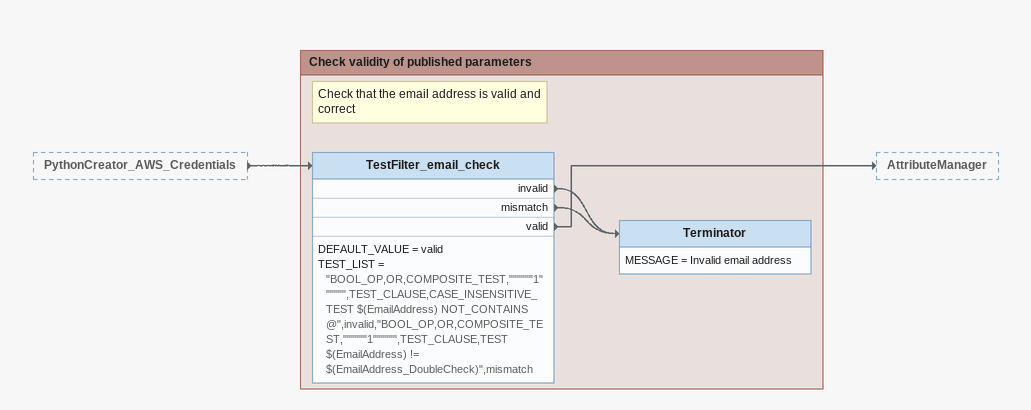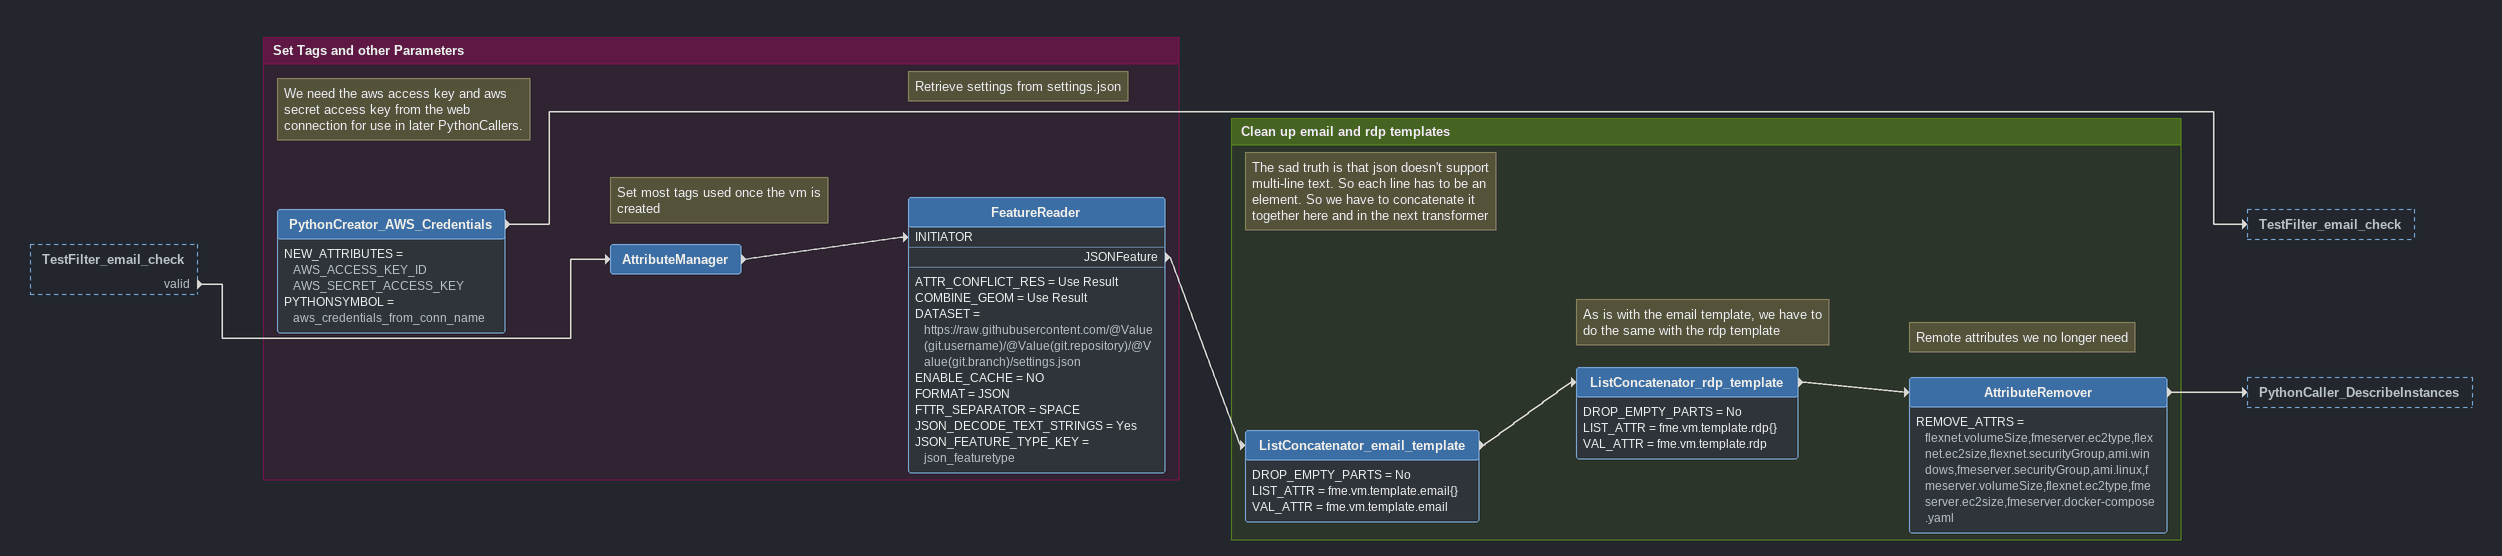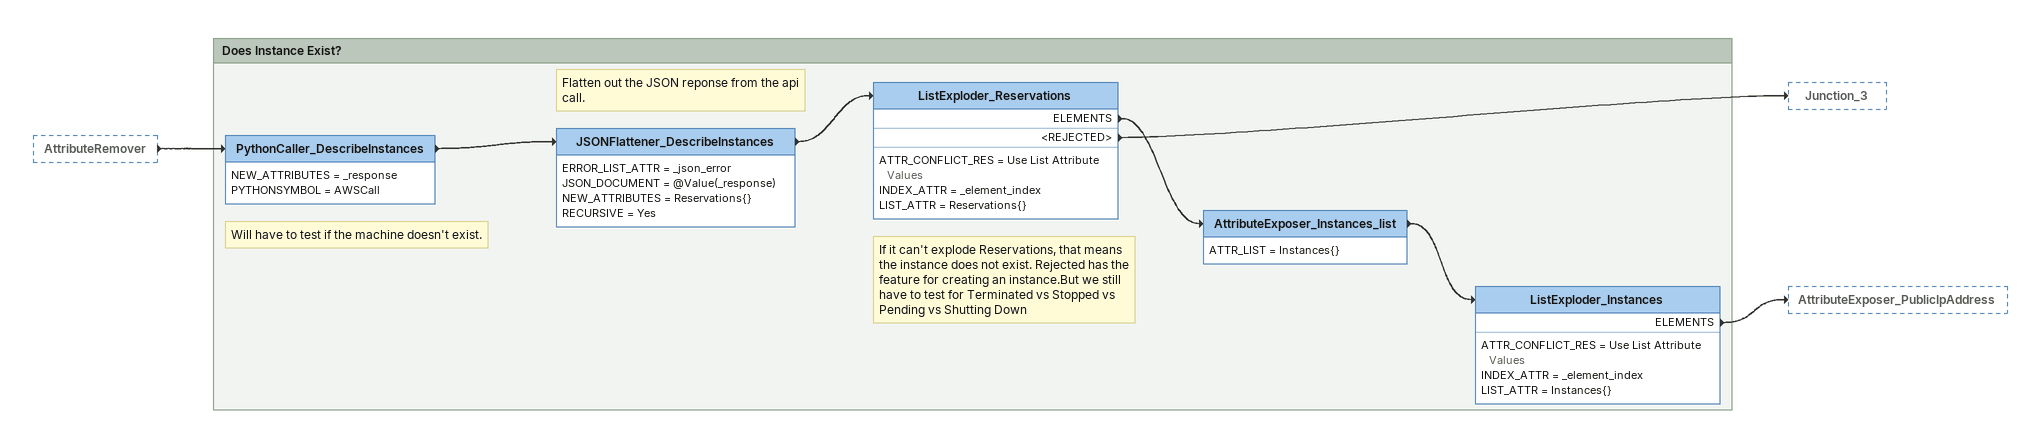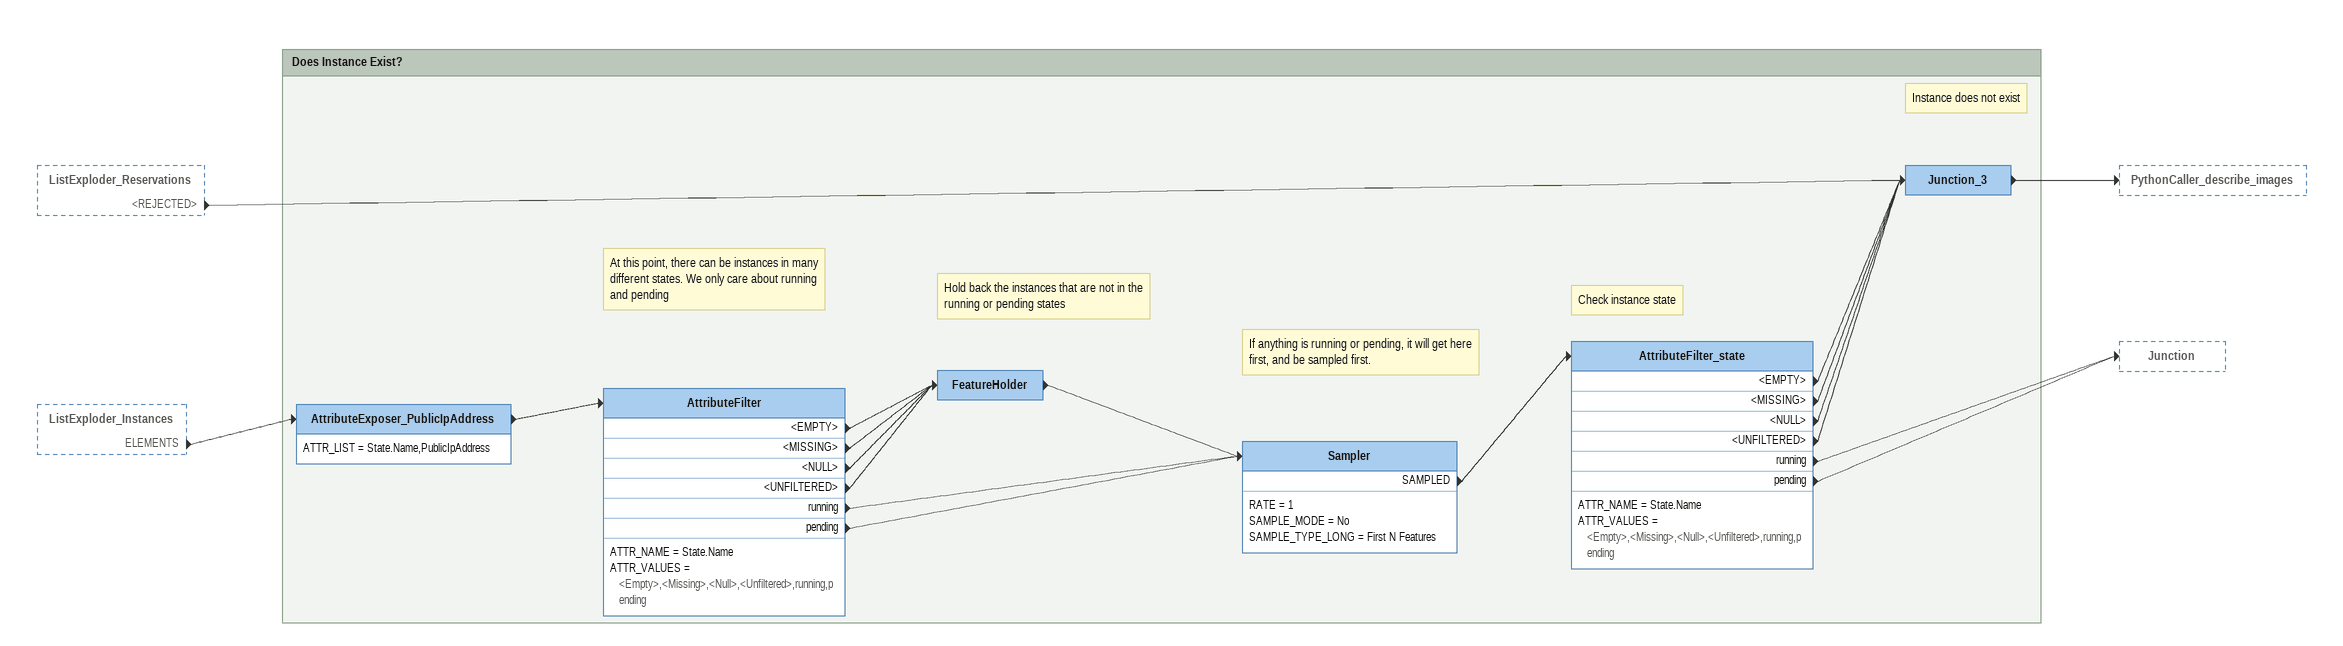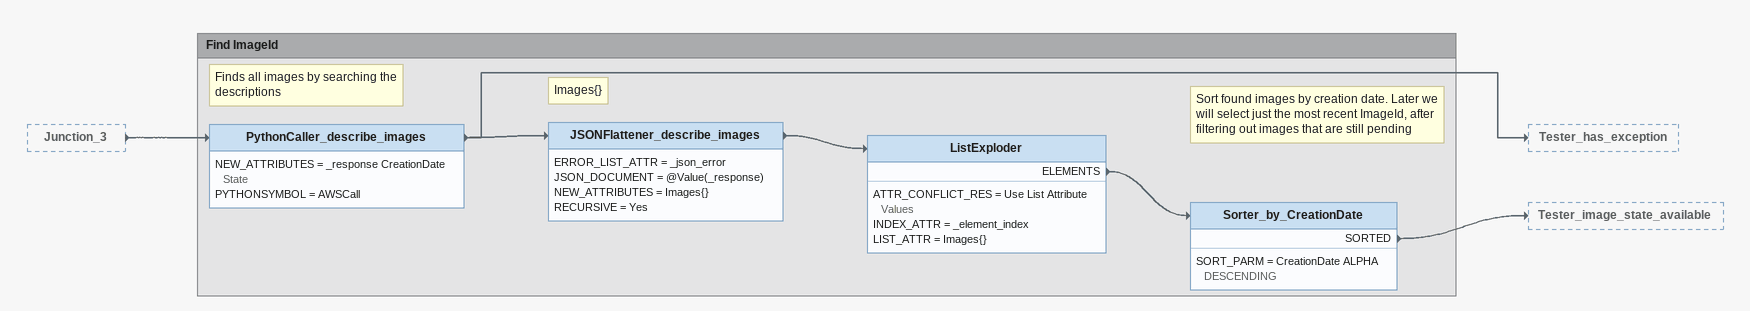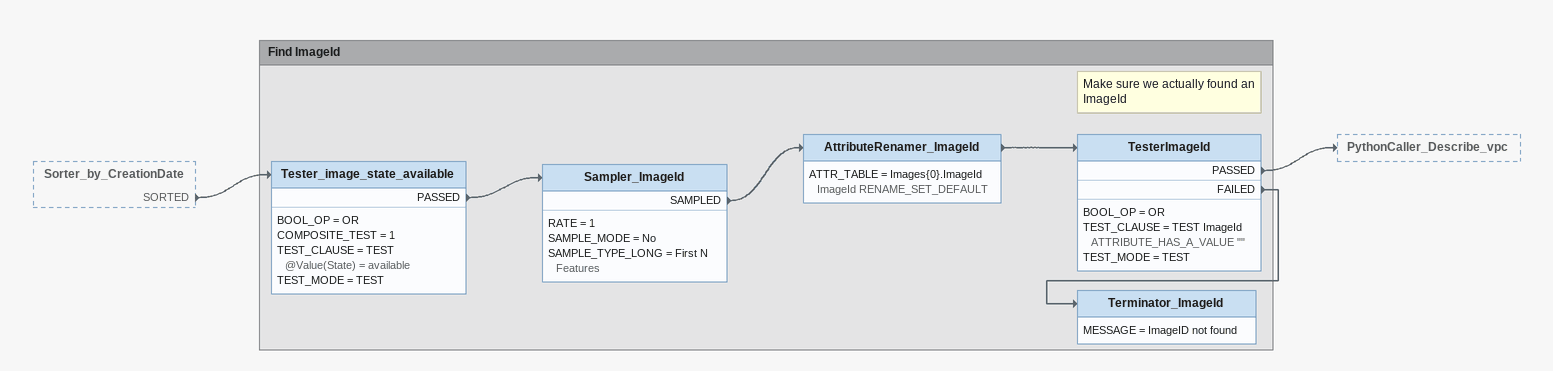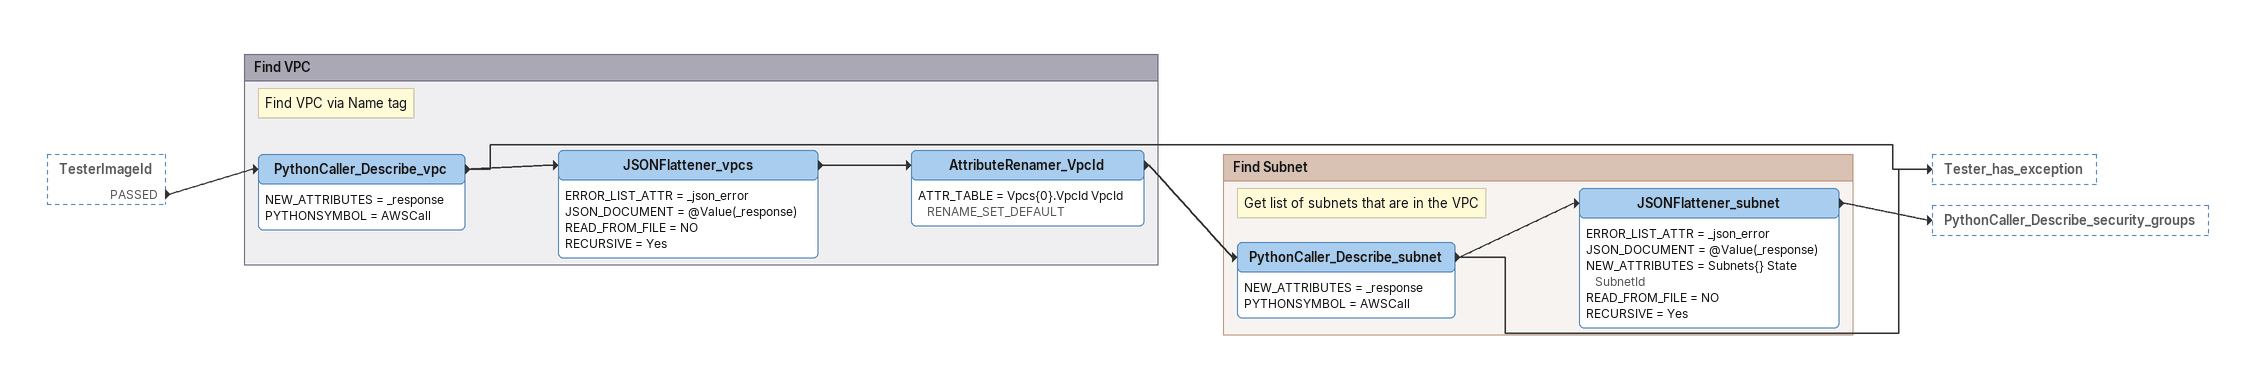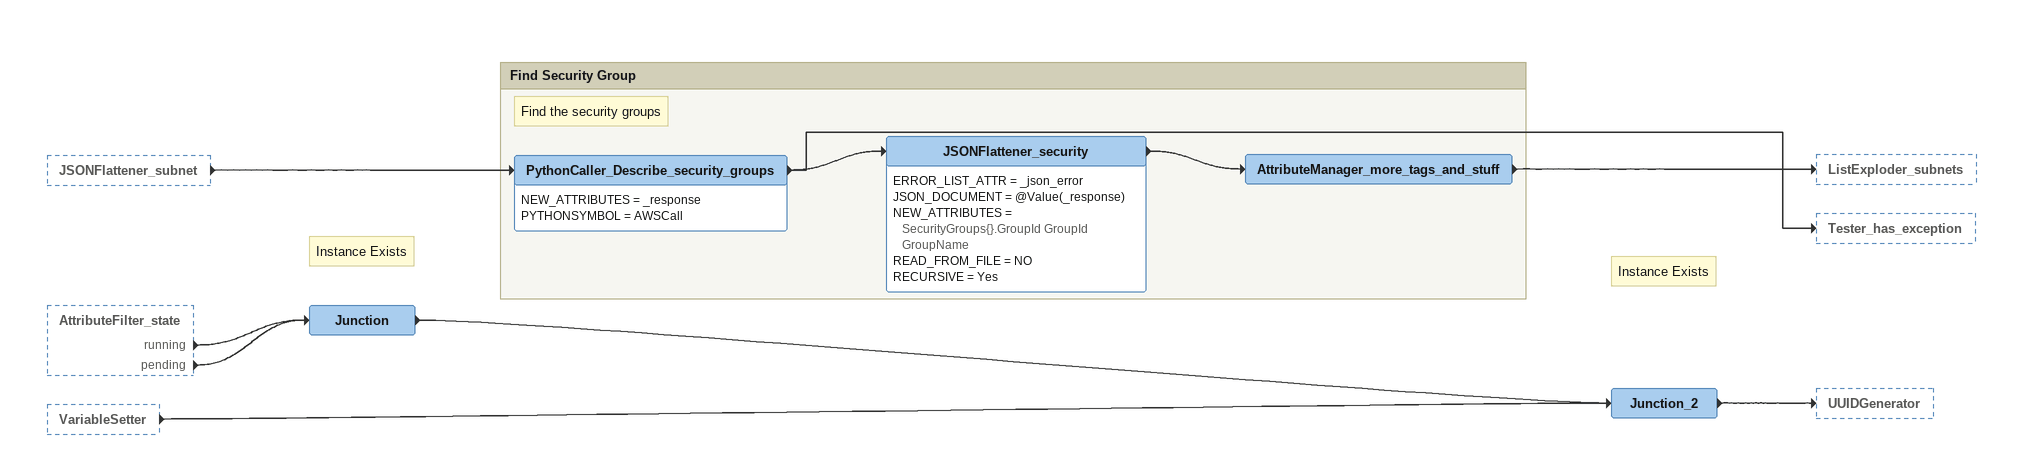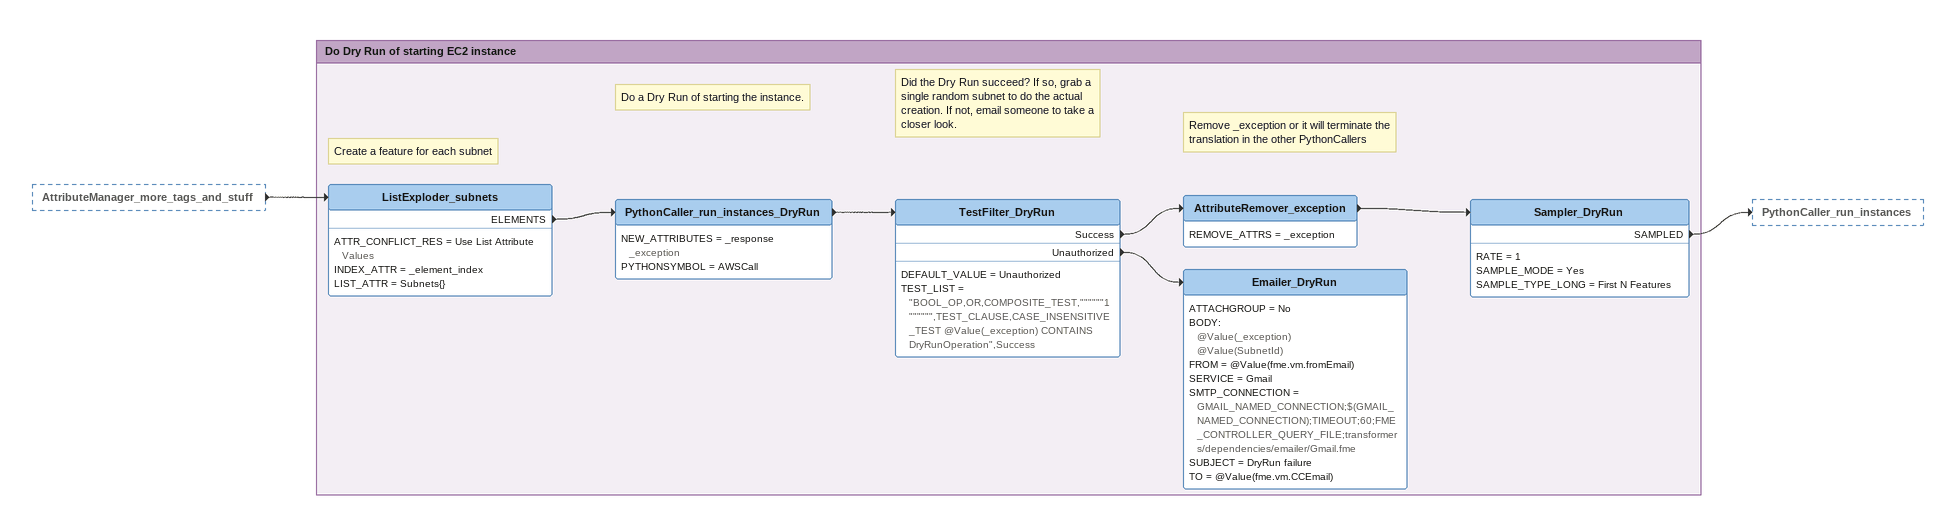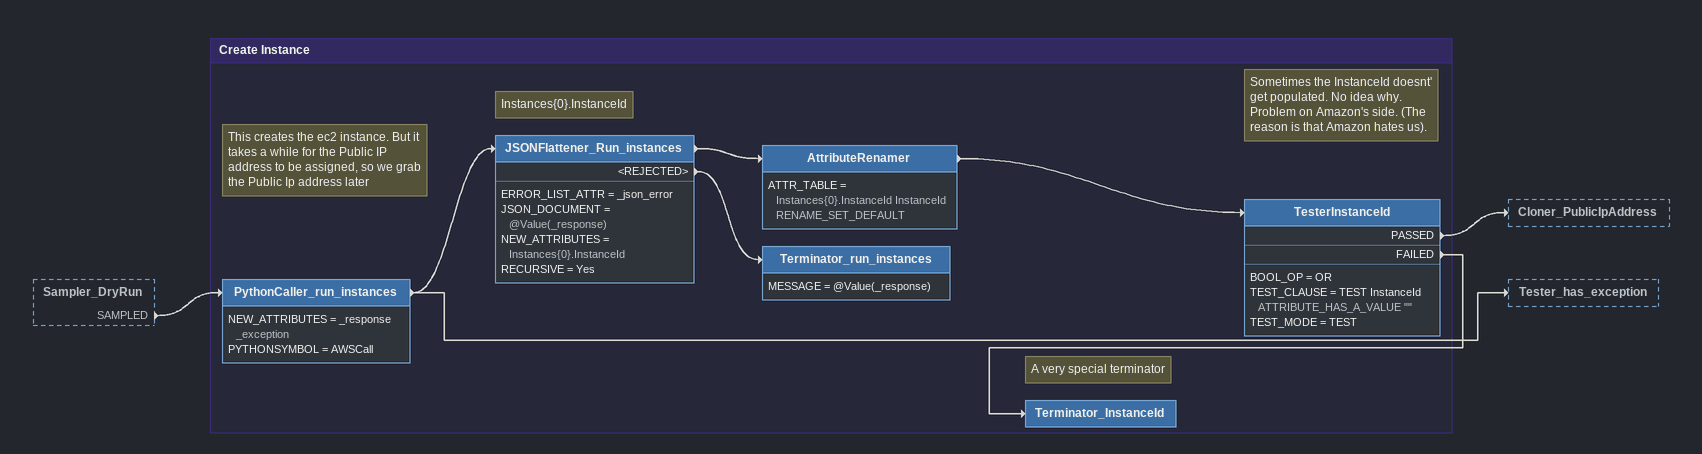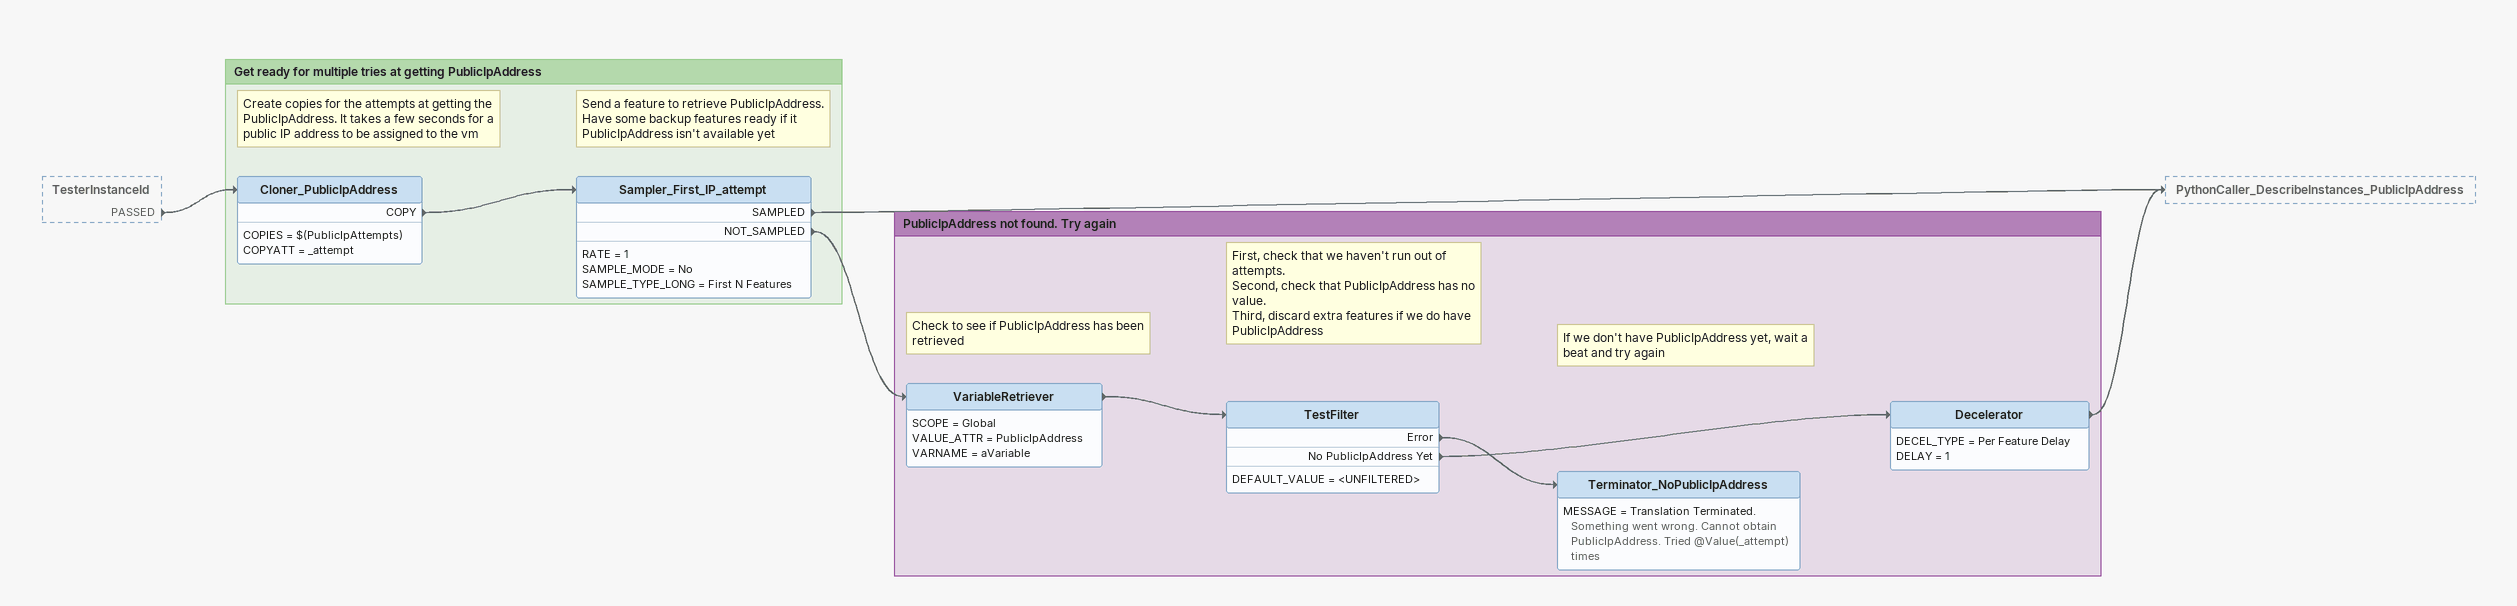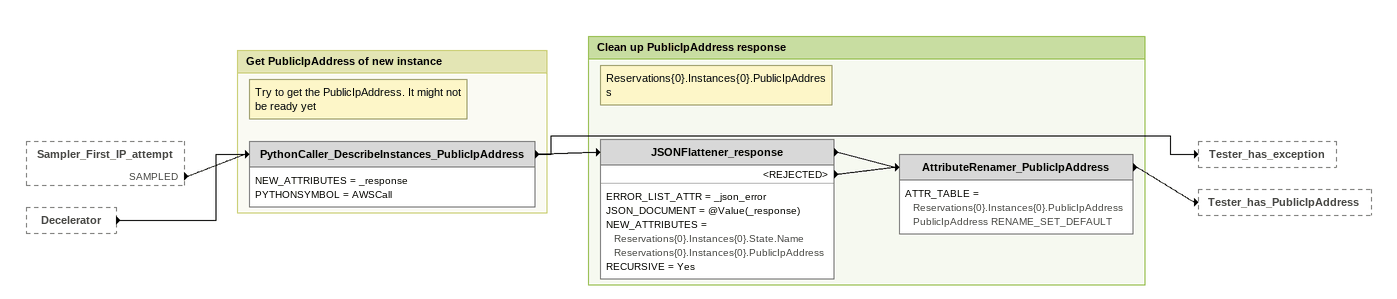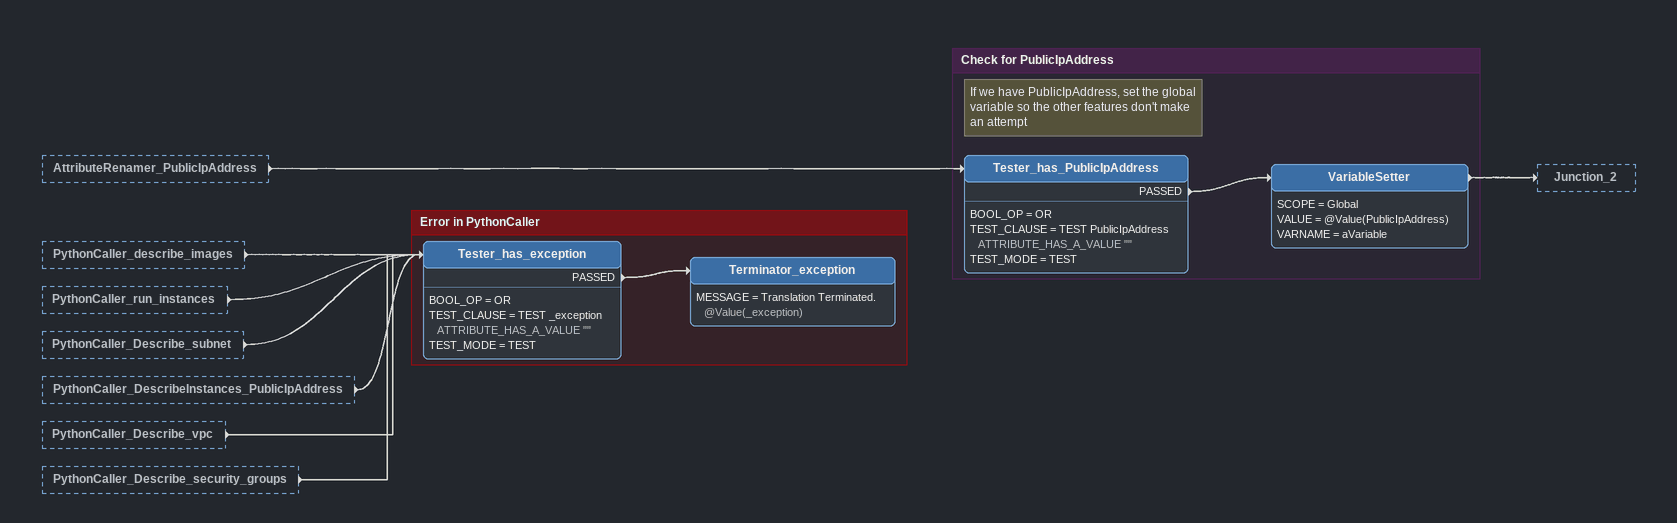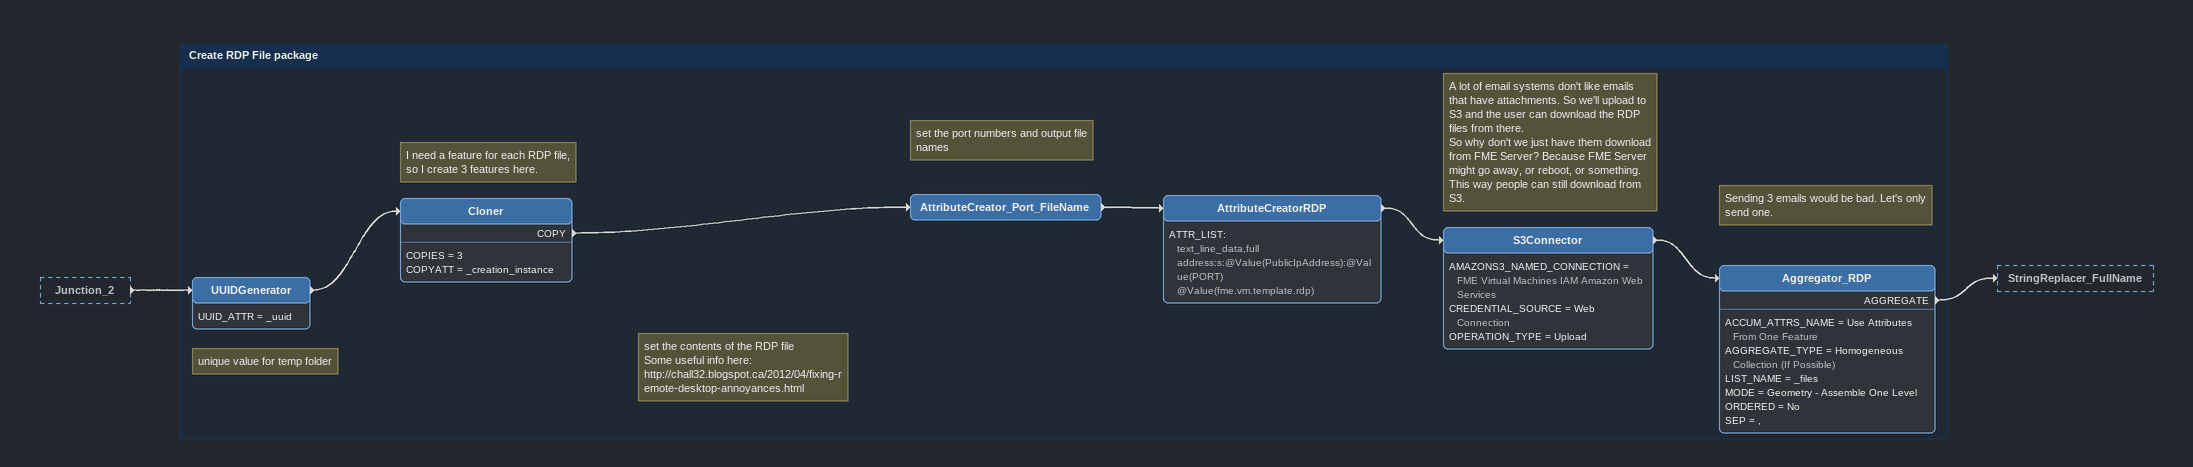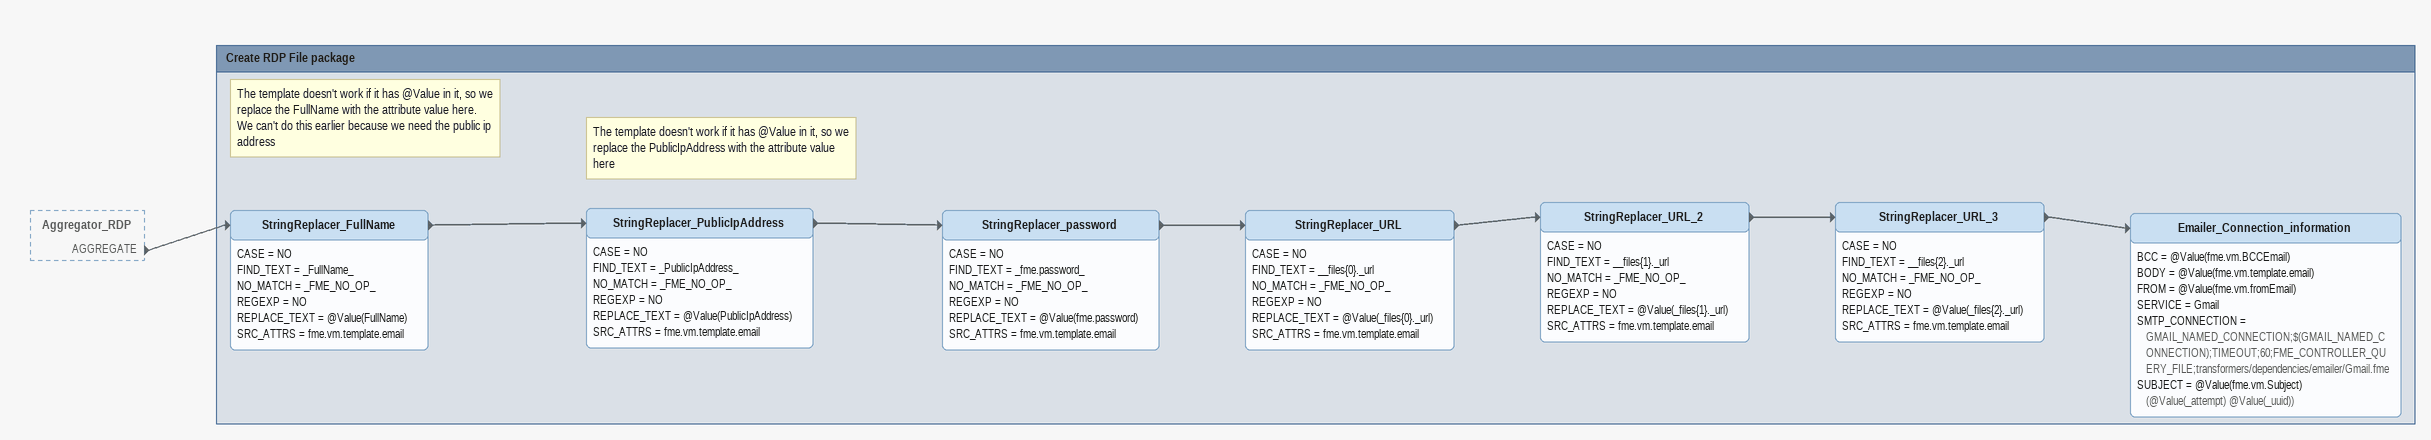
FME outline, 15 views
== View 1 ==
PythonCreator_AWS_Credentials [outside]
    -> TestFilter_email_check

Bookmark: Check validity of published parameters
Note: Check that the email address is valid and correct
TestFilter_email_check
    DEFAULT_VALUE = valid
    TEST_LIST = "BOOL_OP,OR,COMPOSITE_TEST,""""""1"""""",TEST_CLAUSE,CASE_INSENSITIVE_TEST $(EmailAddress) NOT_CONTAINS @",invalid,"BOOL_OP,OR,COMPOSITE_TEST,""""""1"""""",TEST_CLAUSE,TEST $(EmailAddress) != $(EmailAddress_DoubleCheck)",mismatch
    invalid -> Terminator
    mismatch -> Terminator
    valid -> AttributeManager
Terminator
    MESSAGE = Invalid email address

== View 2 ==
TestFilter_email_check [outside]
    valid -> AttributeManager

Bookmark: Set Tags and other Parameters
Note: We need the aws access key and aws secret access key from the web connection for use in later PythonCallers.
PythonCreator_AWS_Credentials
    NEW_ATTRIBUTES = AWS_ACCESS_KEY_ID AWS_SECRET_ACCESS_KEY
    PYTHONSYMBOL = aws_credentials_from_conn_name
    -> TestFilter_email_check
Note: Set most tags used once the vm is created
AttributeManager
    -> FeatureReader [INITIATOR]
Note: Retrieve settings from settings.json
FeatureReader
    ATTR_CONFLICT_RES = Use Result
    COMBINE_GEOM = Use Result
    DATASET = https://raw.githubusercontent.com/@Value(git.username)/@Value(git.repository)/@Value(git.branch)/settings.json
    ENABLE_CACHE = NO
    FORMAT = JSON
    FTTR_SEPARATOR = SPACE
    JSON_DECODE_TEXT_STRINGS = Yes
    JSON_FEATURE_TYPE_KEY = json_featuretype
    JSONFeature -> ListConcatenator_email_template

Bookmark: Clean up email and rdp templates
Note: The sad truth is that json doesn't support multi-line text. So each line has to be an element. So we have to concatenate it together here and in the next transformer
ListConcatenator_email_template
    DROP_EMPTY_PARTS = No
    LIST_ATTR = fme.vm.template.email{}
    VAL_ATTR = fme.vm.template.email
    -> ListConcatenator_rdp_template
Note: As is with the email template, we have to do the same with the rdp template
ListConcatenator_rdp_template
    DROP_EMPTY_PARTS = No
    LIST_ATTR = fme.vm.template.rdp{}
    VAL_ATTR = fme.vm.template.rdp
    -> AttributeRemover
Note: Remote attributes we no longer need
AttributeRemover
    REMOVE_ATTRS = flexnet.volumeSize,fmeserver.ec2type,flexnet.ec2size,flexnet.securityGroup,ami.windows,fmeserver.securityGroup,ami.linux,fmeserver.volumeSize,flexnet.ec2type,fmeserver.ec2size,fmeserver.docker-compose.yaml
    -> PythonCaller_DescribeInstances

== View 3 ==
AttributeRemover [outside]
    -> PythonCaller_DescribeInstances

Bookmark: Does Instance Exist?
Note: Will have to test if the machine doesn't exist.
PythonCaller_DescribeInstances
    NEW_ATTRIBUTES = _response
    PYTHONSYMBOL = AWSCall
    -> JSONFlattener_DescribeInstances
Note: Flatten out the JSON reponse from the api call.
JSONFlattener_DescribeInstances
    ERROR_LIST_ATTR = _json_error
    JSON_DOCUMENT = @Value(_response)
    NEW_ATTRIBUTES = Reservations{}
    RECURSIVE = Yes
    -> ListExploder_Reservations
Note: If it can't explode Reservations, that means the instance does not exist. Rejected has the feature for creating an instance.But we still have to test for Terminated vs Stopped vs Pending vs Shutting Down
ListExploder_Reservations
    ATTR_CONFLICT_RES = Use List Attribute Values
    INDEX_ATTR = _element_index
    LIST_ATTR = Reservations{}
    ELEMENTS -> AttributeExposer_Instances_list
    <REJECTED> -> Junction_3
AttributeExposer_Instances_list
    ATTR_LIST = Instances{}
    -> ListExploder_Instances
ListExploder_Instances
    ATTR_CONFLICT_RES = Use List Attribute Values
    INDEX_ATTR = _element_index
    LIST_ATTR = Instances{}
    ELEMENTS -> AttributeExposer_PublicIpAddress

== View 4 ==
ListExploder_Reservations [outside]
    <REJECTED> -> Junction_3
ListExploder_Instances [outside]
    ELEMENTS -> AttributeExposer_PublicIpAddress

Bookmark: Does Instance Exist?
AttributeExposer_PublicIpAddress
    ATTR_LIST = State.Name,PublicIpAddress
    -> AttributeFilter
Note: At this point, there can be instances in many different states. We only care about running and pending
AttributeFilter
    ATTR_NAME = State.Name
    ATTR_VALUES = <Empty>,<Missing>,<Null>,<Unfiltered>,running,pending
    <EMPTY> -> FeatureHolder
    <MISSING> -> FeatureHolder
    <NULL> -> FeatureHolder
    <UNFILTERED> -> FeatureHolder
    running -> Sampler
    pending -> Sampler
Note: Hold back the instances that are not in the running or pending states
FeatureHolder
    -> Sampler
Note: If anything is running or pending, it will get here first, and be sampled first.
Sampler
    RATE = 1
    SAMPLE_MODE = No
    SAMPLE_TYPE_LONG = First N Features
    SAMPLED -> AttributeFilter_state
Note: Check instance state
AttributeFilter_state
    ATTR_NAME = State.Name
    ATTR_VALUES = <Empty>,<Missing>,<Null>,<Unfiltered>,running,pending
    <EMPTY> -> Junction_3
    <MISSING> -> Junction_3
    <NULL> -> Junction_3
    <UNFILTERED> -> Junction_3
    running -> Junction
    pending -> Junction
Note: Instance does not exist
Junction_3
    -> PythonCaller_describe_images

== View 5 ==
Junction_3 [outside]
    -> PythonCaller_describe_images

Bookmark: Find ImageId
Note: Finds all images by searching the descriptions
PythonCaller_describe_images
    NEW_ATTRIBUTES = _response CreationDate State
    PYTHONSYMBOL = AWSCall
    -> JSONFlattener_describe_images
    -> Tester_has_exception
Note: Images{}
JSONFlattener_describe_images
    ERROR_LIST_ATTR = _json_error
    JSON_DOCUMENT = @Value(_response)
    NEW_ATTRIBUTES = Images{}
    RECURSIVE = Yes
    -> ListExploder
ListExploder
    ATTR_CONFLICT_RES = Use List Attribute Values
    INDEX_ATTR = _element_index
    LIST_ATTR = Images{}
    ELEMENTS -> Sorter_by_CreationDate
Note: Sort found images by creation date. Later we will select just the most recent ImageId, after filtering out images that are still pending
Sorter_by_CreationDate
    SORT_PARM = CreationDate ALPHA DESCENDING
    SORTED -> Tester_image_state_available

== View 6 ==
Sorter_by_CreationDate [outside]
    SORTED -> Tester_image_state_available

Bookmark: Find ImageId
Tester_image_state_available
    BOOL_OP = OR
    COMPOSITE_TEST = 1
    TEST_CLAUSE = TEST @Value(State) = available
    TEST_MODE = TEST
    PASSED -> Sampler_ImageId
Sampler_ImageId
    RATE = 1
    SAMPLE_MODE = No
    SAMPLE_TYPE_LONG = First N Features
    SAMPLED -> AttributeRenamer_ImageId
AttributeRenamer_ImageId
    ATTR_TABLE = Images{0}.ImageId ImageId RENAME_SET_DEFAULT
    -> TesterImageId
Note: Make sure we actually found an ImageId
TesterImageId
    BOOL_OP = OR
    TEST_CLAUSE = TEST ImageId ATTRIBUTE_HAS_A_VALUE ""
    TEST_MODE = TEST
    PASSED -> PythonCaller_Describe_vpc
    FAILED -> Terminator_ImageId
Terminator_ImageId
    MESSAGE = ImageID not found

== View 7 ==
TesterImageId [outside]
    PASSED -> PythonCaller_Describe_vpc

Bookmark: Find VPC
Note: Find VPC via Name tag
PythonCaller_Describe_vpc
    NEW_ATTRIBUTES = _response
    PYTHONSYMBOL = AWSCall
    -> JSONFlattener_vpcs
    -> Tester_has_exception
JSONFlattener_vpcs
    ERROR_LIST_ATTR = _json_error
    JSON_DOCUMENT = @Value(_response)
    READ_FROM_FILE = NO
    RECURSIVE = Yes
    -> AttributeRenamer_VpcId
AttributeRenamer_VpcId
    ATTR_TABLE = Vpcs{0}.VpcId VpcId RENAME_SET_DEFAULT
    -> PythonCaller_Describe_subnet

Bookmark: Find Subnet
Note: Get list of subnets that are in the VPC
PythonCaller_Describe_subnet
    NEW_ATTRIBUTES = _response
    PYTHONSYMBOL = AWSCall
    -> JSONFlattener_subnet
    -> Tester_has_exception
JSONFlattener_subnet
    ERROR_LIST_ATTR = _json_error
    JSON_DOCUMENT = @Value(_response)
    NEW_ATTRIBUTES = Subnets{} State SubnetId
    READ_FROM_FILE = NO
    RECURSIVE = Yes
    -> PythonCaller_Describe_security_groups

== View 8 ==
JSONFlattener_subnet [outside]
    -> PythonCaller_Describe_security_groups
AttributeFilter_state [outside]
    running -> Junction
    pending -> Junction
VariableSetter [outside]
    -> Junction_2
Note: Instance Exists
Junction
    -> Junction_2
Note: Instance Exists
Junction_2
    -> UUIDGenerator

Bookmark: Find Security Group
Note: Find the security groups
PythonCaller_Describe_security_groups
    NEW_ATTRIBUTES = _response
    PYTHONSYMBOL = AWSCall
    -> JSONFlattener_security
    -> Tester_has_exception
JSONFlattener_security
    ERROR_LIST_ATTR = _json_error
    JSON_DOCUMENT = @Value(_response)
    NEW_ATTRIBUTES = SecurityGroups{}.GroupId GroupId GroupName
    READ_FROM_FILE = NO
    RECURSIVE = Yes
    -> AttributeManager_more_tags_and_stuff
AttributeManager_more_tags_and_stuff
    -> ListExploder_subnets

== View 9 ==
AttributeManager_more_tags_and_stuff [outside]
    -> ListExploder_subnets

Bookmark: Do Dry Run of starting EC2 instance
Note: Create a feature for each subnet
ListExploder_subnets
    ATTR_CONFLICT_RES = Use List Attribute Values
    INDEX_ATTR = _element_index
    LIST_ATTR = Subnets{}
    ELEMENTS -> PythonCaller_run_instances_DryRun
Note: Do a Dry Run of starting the instance.
PythonCaller_run_instances_DryRun
    NEW_ATTRIBUTES = _response _exception
    PYTHONSYMBOL = AWSCall
    -> TestFilter_DryRun
Note: Did the Dry Run succeed? If so, grab a single random subnet to do the actual creation. If not, email someone to take a closer look.
TestFilter_DryRun
    DEFAULT_VALUE = Unauthorized
    TEST_LIST = "BOOL_OP,OR,COMPOSITE_TEST,""""""1"""""",TEST_CLAUSE,CASE_INSENSITIVE_TEST @Value(_exception) CONTAINS DryRunOperation",Success
    Success -> AttributeRemover_exception
    Unauthorized -> Emailer_DryRun
Note: Remove _exception or it will terminate the translation in the other PythonCallers
AttributeRemover_exception
    REMOVE_ATTRS = _exception
    -> Sampler_DryRun
Sampler_DryRun
    RATE = 1
    SAMPLE_MODE = Yes
    SAMPLE_TYPE_LONG = First N Features
    SAMPLED -> PythonCaller_run_instances
Emailer_DryRun
    ATTACHGROUP = No
    BODY:
      @Value(_exception)
      @Value(SubnetId)
    FROM = @Value(fme.vm.fromEmail)
    SERVICE = Gmail
    SMTP_CONNECTION = GMAIL_NAMED_CONNECTION;$(GMAIL_NAMED_CONNECTION);TIMEOUT;60;FME_CONTROLLER_QUERY_FILE;transformers/dependencies/emailer/Gmail.fme
    SUBJECT = DryRun failure
    TO = @Value(fme.vm.CCEmail)

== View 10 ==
Sampler_DryRun [outside]
    SAMPLED -> PythonCaller_run_instances

Bookmark: Create Instance
Note: This creates the ec2 instance. But it takes a while for the Public IP address to be assigned, so we grab the Public Ip address later
PythonCaller_run_instances
    NEW_ATTRIBUTES = _response _exception
    PYTHONSYMBOL = AWSCall
    -> JSONFlattener_Run_instances
    -> Tester_has_exception
Note: Instances{0}.InstanceId
JSONFlattener_Run_instances
    ERROR_LIST_ATTR = _json_error
    JSON_DOCUMENT = @Value(_response)
    NEW_ATTRIBUTES = Instances{0}.InstanceId
    RECURSIVE = Yes
    -> AttributeRenamer
    <REJECTED> -> Terminator_run_instances
AttributeRenamer
    ATTR_TABLE = Instances{0}.InstanceId InstanceId RENAME_SET_DEFAULT
    -> TesterInstanceId
Note: Sometimes the InstanceId doesnt' get populated. No idea why. Problem on Amazon's side. (The reason is that Amazon hates us).
TesterInstanceId
    BOOL_OP = OR
    TEST_CLAUSE = TEST InstanceId ATTRIBUTE_HAS_A_VALUE ""
    TEST_MODE = TEST
    PASSED -> Cloner_PublicIpAddress
    FAILED -> Terminator_InstanceId
Note: A very special terminator
Terminator_InstanceId
Terminator_run_instances
    MESSAGE = @Value(_response)

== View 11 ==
TesterInstanceId [outside]
    PASSED -> Cloner_PublicIpAddress

Bookmark: Get ready for multiple tries at getting PublicIpAddress
Note: Create copies for the attempts at getting the PublicIpAddress. It takes a few seconds for a public IP address to be assigned to the vm
Cloner_PublicIpAddress
    COPIES = $(PublicIpAttempts)
    COPYATT = _attempt
    COPY -> Sampler_First_IP_attempt
Note: Send a feature to retrieve PublicIpAddress. Have some backup features ready if it PublicIpAddress isn't available yet
Sampler_First_IP_attempt
    RATE = 1
    SAMPLE_MODE = No
    SAMPLE_TYPE_LONG = First N Features
    SAMPLED -> PythonCaller_DescribeInstances_PublicIpAddress
    NOT_SAMPLED -> VariableRetriever

Bookmark: PublicIpAddress not found. Try again
Note: Check to see if PublicIpAddress has been retrieved
VariableRetriever
    SCOPE = Global
    VALUE_ATTR = PublicIpAddress
    VARNAME = aVariable
    -> TestFilter
Note: First, check that we haven't run out of attempts. / Second, check that PublicIpAddress has no value. / Third, discard extra features if we do have PublicIpAddress
TestFilter
    DEFAULT_VALUE = <UNFILTERED>
    Error -> Terminator_NoPublicIpAddress
    No PublicIpAddress Yet -> Decelerator
Note: If we don't have PublicIpAddress yet, wait a beat and try again
Decelerator
    DECEL_TYPE = Per Feature Delay
    DELAY = 1
    -> PythonCaller_DescribeInstances_PublicIpAddress
Terminator_NoPublicIpAddress
    MESSAGE = Translation Terminated. Something went wrong. Cannot obtain PublicIpAddress. Tried @Value(_attempt) times

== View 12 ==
Sampler_First_IP_attempt [outside]
    SAMPLED -> PythonCaller_DescribeInstances_PublicIpAddress
Decelerator [outside]
    -> PythonCaller_DescribeInstances_PublicIpAddress

Bookmark: Get PublicIpAddress of new instance
Note: Try to get the PublicIpAddress. It might not be ready yet
PythonCaller_DescribeInstances_PublicIpAddress
    NEW_ATTRIBUTES = _response
    PYTHONSYMBOL = AWSCall
    -> JSONFlattener_response
    -> Tester_has_exception

Bookmark: Clean up PublicIpAddress response
Note: Reservations{0}.Instances{0}.PublicIpAddress
JSONFlattener_response
    ERROR_LIST_ATTR = _json_error
    JSON_DOCUMENT = @Value(_response)
    NEW_ATTRIBUTES = Reservations{0}.Instances{0}.State.Name Reservations{0}.Instances{0}.PublicIpAddress
    RECURSIVE = Yes
    -> AttributeRenamer_PublicIpAddress
    <REJECTED> -> AttributeRenamer_PublicIpAddress
AttributeRenamer_PublicIpAddress
    ATTR_TABLE = Reservations{0}.Instances{0}.PublicIpAddress PublicIpAddress RENAME_SET_DEFAULT
    -> Tester_has_PublicIpAddress

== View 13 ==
AttributeRenamer_PublicIpAddress [outside]
    -> Tester_has_PublicIpAddress
PythonCaller_describe_images [outside]
    -> Tester_has_exception
PythonCaller_run_instances [outside]
    -> Tester_has_exception
PythonCaller_Describe_subnet [outside]
    -> Tester_has_exception
PythonCaller_DescribeInstances_PublicIpAddress [outside]
    -> Tester_has_exception
PythonCaller_Describe_vpc [outside]
    -> Tester_has_exception
PythonCaller_Describe_security_groups [outside]
    -> Tester_has_exception

Bookmark: Check for PublicIpAddress
Note: If we have PublicIpAddress, set the global variable so the other features don't make an attempt
Tester_has_PublicIpAddress
    BOOL_OP = OR
    TEST_CLAUSE = TEST PublicIpAddress ATTRIBUTE_HAS_A_VALUE ""
    TEST_MODE = TEST
    PASSED -> VariableSetter
VariableSetter
    SCOPE = Global
    VALUE = @Value(PublicIpAddress)
    VARNAME = aVariable
    -> Junction_2

Bookmark: Error in PythonCaller
Tester_has_exception
    BOOL_OP = OR
    TEST_CLAUSE = TEST _exception ATTRIBUTE_HAS_A_VALUE ""
    TEST_MODE = TEST
    PASSED -> Terminator_exception
Terminator_exception
    MESSAGE = Translation Terminated. @Value(_exception)

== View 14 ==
Junction_2 [outside]
    -> UUIDGenerator

Bookmark: Create RDP File package
Note: unique value for temp folder
UUIDGenerator
    UUID_ATTR = _uuid
    -> Cloner
Note: I need a feature for each RDP file, / so I create 3 features here.
Cloner
    COPIES = 3
    COPYATT = _creation_instance
    COPY -> AttributeCreator_Port_FileName
Note: set the port numbers and output file names
AttributeCreator_Port_FileName
    -> AttributeCreatorRDP
Note: set the contents of the RDP file / Some useful info here: / http://chall32.blogspot.ca/2012/04/fixing-remote-desktop-annoyances.html
AttributeCreatorRDP
    ATTR_LIST:
      text_line_data,full address:s:@Value(PublicIpAddress):@Value(PORT)
      @Value(fme.vm.template.rdp)
    -> S3Connector
Note: A lot of email systems don't like emails that have attachments. So we'll upload to S3 and the user can download the RDP files from there. / So why don't we just have them download from FME Server? Because FME Server might go away, or reboot, or something. This way people can still download from S3.
S3Connector
    AMAZONS3_NAMED_CONNECTION = FME Virtual Machines IAM Amazon Web Services
    CREDENTIAL_SOURCE = Web Connection
    OPERATION_TYPE = Upload
    -> Aggregator_RDP
Note: Sending 3 emails would be bad. Let's only send one.
Aggregator_RDP
    ACCUM_ATTRS_NAME = Use Attributes From One Feature
    AGGREGATE_TYPE = Homogeneous Collection (If Possible)
    LIST_NAME = _files
    MODE = Geometry - Assemble One Level
    ORDERED = No
    SEP = ,
    AGGREGATE -> StringReplacer_FullName

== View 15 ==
Aggregator_RDP [outside]
    AGGREGATE -> StringReplacer_FullName

Bookmark: Create RDP File package
Note: The template doesn't work if it has @Value in it, so we replace the FullName with the attribute value here. / We can't do this earlier because we need the public ip address
StringReplacer_FullName
    CASE = NO
    FIND_TEXT = _FullName_
    NO_MATCH = _FME_NO_OP_
    REGEXP = NO
    REPLACE_TEXT = @Value(FullName)
    SRC_ATTRS = fme.vm.template.email
    -> StringReplacer_PublicIpAddress
Note: The template doesn't work if it has @Value in it, so we replace the PublicIpAddress with the attribute value here
StringReplacer_PublicIpAddress
    CASE = NO
    FIND_TEXT = _PublicIpAddress_
    NO_MATCH = _FME_NO_OP_
    REGEXP = NO
    REPLACE_TEXT = @Value(PublicIpAddress)
    SRC_ATTRS = fme.vm.template.email
    -> StringReplacer_password
StringReplacer_password
    CASE = NO
    FIND_TEXT = _fme.password_
    NO_MATCH = _FME_NO_OP_
    REGEXP = NO
    REPLACE_TEXT = @Value(fme.password)
    SRC_ATTRS = fme.vm.template.email
    -> StringReplacer_URL
StringReplacer_URL
    CASE = NO
    FIND_TEXT = __files{0}._url
    NO_MATCH = _FME_NO_OP_
    REGEXP = NO
    REPLACE_TEXT = @Value(_files{0}._url)
    SRC_ATTRS = fme.vm.template.email
    -> StringReplacer_URL_2
StringReplacer_URL_2
    CASE = NO
    FIND_TEXT = __files{1}._url
    NO_MATCH = _FME_NO_OP_
    REGEXP = NO
    REPLACE_TEXT = @Value(_files{1}._url)
    SRC_ATTRS = fme.vm.template.email
    -> StringReplacer_URL_3
StringReplacer_URL_3
    CASE = NO
    FIND_TEXT = __files{2}._url
    NO_MATCH = _FME_NO_OP_
    REGEXP = NO
    REPLACE_TEXT = @Value(_files{2}._url)
    SRC_ATTRS = fme.vm.template.email
    -> Emailer_Connection_information
Emailer_Connection_information
    BCC = @Value(fme.vm.BCCEmail)
    BODY = @Value(fme.vm.template.email)
    FROM = @Value(fme.vm.fromEmail)
    SERVICE = Gmail
    SMTP_CONNECTION = GMAIL_NAMED_CONNECTION;$(GMAIL_NAMED_CONNECTION);TIMEOUT;60;FME_CONTROLLER_QUERY_FILE;transformers/dependencies/emailer/Gmail.fme
    SUBJECT = @Value(fme.vm.Subject) (@Value(_attempt) @Value(_uuid))
